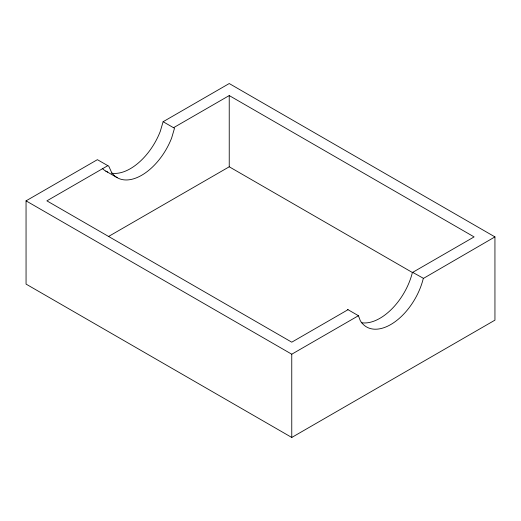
<?xml version="1.0" encoding="UTF-8"?>
<svg xmlns="http://www.w3.org/2000/svg" width="521" height="521" viewBox="0 0 521 521"><rect width="100%" height="100%" fill="white"/><g stroke="black" fill="none" stroke-linecap="round" stroke-linejoin="round"><path stroke-width="0.78" d="M111.429 173.141A48.994 28.342 -60.1 0 0 160.273 131.383L163.119 121.725L174.509 128.264L171.663 137.928A48.994 28.342 -60.1 0 1 111.657 172.536L108.785 166.212L97.394 159.673L26.05 200.852L26.063 284.101L291.767 437.458L494.95 320.148L494.937 236.899L423.28 278.494A48.401 27.945 -60 0 1 393.394 322.903A48.401 27.945 -60 0 1 360.232 320.545L358.441 315.713L347.611 309.461M163.119 121.725L229.233 83.542L494.937 236.899M107.808 165.665L46.89 200.852L291.76 342.18L348.021 309.695M173.532 127.717L229.233 95.571L474.103 236.905L412.899 272.242M108.316 236.606L229.24 166.792L412.489 272.555M26.05 200.852L291.76 354.208L358.441 315.713M105.783 171.116L117.173 177.654M423.319 278.253L412.456 272.249A48.401 27.945 -60 0 1 361.248 322.681M291.76 354.208L291.767 437.458M229.233 95.662L229.24 166.792M107.775 172.093A48.994 28.342 -60.1 0 1 102.246 168.368"/></g></svg>
